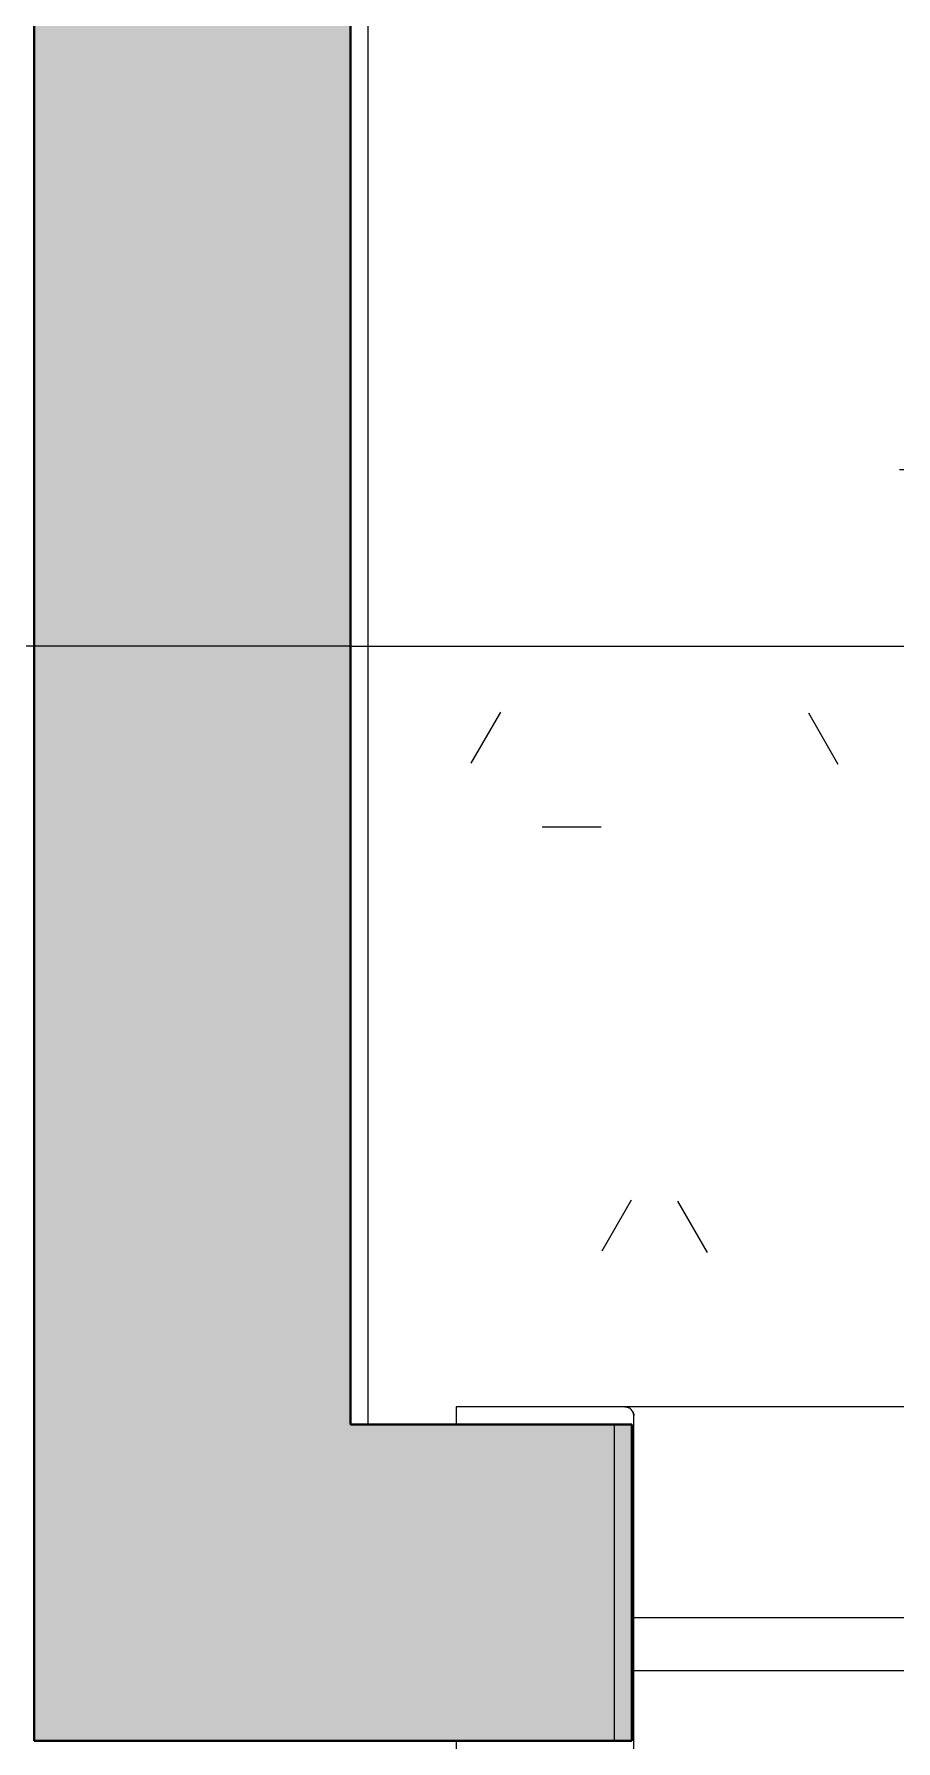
# Model space of a CAD drawing. Header units: millimetres. Extents: x -11245 to 24889, y -43080 to -3800.
# Drawn here: x -7245 to -6755, y -19320 to -18349 of the extents above; entities that cross this region are included whole.
import ezdxf

# ---------------------------------------------------------------- set-up
doc = ezdxf.new("R2010")
doc.units = ezdxf.units.MM
doc.linetypes.add('Projeção', pattern=[3.96875, 2.38125, -1.5875])
for name, color, linetype, lineweight in [('A-ANNO-NOTE', 131, 'Continuous', 9), ('A-GLAZ', 151, 'Continuous', 9), ('A-WALL', 113, 'Continuous', 18), ('A-WALL-PATT', 111, 'Continuous', 18), ('I-FURN', 30, 'Continuous', 9)]:
    doc.layers.add(name, color=color, linetype=linetype, lineweight=lineweight)
pattern_1 = [(0, (7064.62, 16759.65), (812.8, 203.2), [33.528, -576.072, 33.528, -576.072, -3251.2]), (0, (7064.62, 16759.65), (812.8, 203.2), [-1219.2, 33.528, -1185.672, 33.528, -576.072, -1422.4]), (0, (7064.62, 16759.65), (812.8, 203.2), [-3048, 33.528, -372.872, 33.528, -982.472]), (120, (7369.42, 16861.25), (-582.3764, 602.3054), [33.528, -576.072, 33.528, -3827.272]), (120, (7369.42, 16861.25), (-582.3764, 602.3054), [-643.128, -576.072, 33.528, -1185.672, -2032]), (120, (7369.42, 16861.25), (-582.3764, 602.3054), [-2438.4, 33.528, -576.072, 33.528, -1388.872]), (120, (7369.42, 16861.25), (-582.3764, 602.3054), [-3081.528, -372.872, 33.528, -982.472]), (240, (7471.02, 17267.65), (-230.4236, -805.5054), [33.528, -576.072, 33.528, -3827.272]), (240, (7471.02, 17267.65), (-230.4236, -805.5054), [-643.128, -576.072, 33.528, -1185.672, -2032]), (240, (7471.02, 17267.65), (-230.4236, -805.5054), [-2438.4, 33.528, -576.072, 33.528, -1388.872]), (240, (7471.02, 17267.65), (-230.4236, -805.5054), [-3081.528, -372.872, 33.528, -982.472])]

# ---------------------------------------------------------------- blocks, each defined once
blk = doc.blocks.new('CRT_JAN_Correr_Vidro e Madeira_2 Folhas - 100x100 cm-3976170-PONTOS HIDRÁULICOS TÉRREO')
at = {"layer": 'A-GLAZ', "lineweight": 18}
for p, q in [((-512.19, 100), (-608.19, 100)), ((-608.19, 100), (-608.19, 90)), ((-507.19, -95), (-507.19, 95)), ((-508.19, -20), (-508.19, -50)), ((16.81, -20), (-508.19, -20)), ((-508.19, -50), (16.81, -50)), ((-608.19, -90), (-608.19, -100))]:
    blk.add_line(p, q, dxfattribs=at)
at = {"layer": 'A-GLAZ'}
for p, q in [((495.81, 100), (-512.19, 100)), ((-518.19, -90), (-518.19, 90))]:
    blk.add_line(p, q, dxfattribs=at)
at = {"layer": 'A-GLAZ', "lineweight": 18}
blk.add_arc((-512.19, 95), 5, 360, 90, dxfattribs=at)
at = {"layer": 'A-GLAZ'}
for points, knots in [([(-512.19, 100), (-511.74, 100), (-511.1, 99.91), (-510.27, 99.63), (-509.88, 99.44), (-509.69, 99.33)], [0, 0, 0, 0, 0.1666667, 0.25, 0.3333333, 0.3333333, 0.3333333, 0.3333333]), ([(-507.86, 97.5), (-507.75, 97.31), (-507.56, 96.92), (-507.27, 96.09), (-507.19, 95.44), (-507.19, 95)], [0.6666667, 0.6666667, 0.6666667, 0.6666667, 0.75, 0.8333333, 1, 1, 1, 1])]:
    blk.add_open_spline(points, degree=3, knots=knots, dxfattribs=at)
blk = doc.blocks.new('BANCADA LAVANDERIA - BANCADA LAVANDERIA-4419173-PONTOS HIDRÁULICOS TÉRREO')
at = {"layer": 'I-FURN'}
h = blk.add_hatch(dxfattribs=at)
h.set_pattern_fill('FP_12', color=256, style=0, pattern_type=2)
h.set_pattern_definition(pattern_1)
h.paths.add_polyline_path([(0, -2380), (10, -2380), (10, -1229.47), (0, -1229.47), (0, -2190.91)])
h.paths.add_polyline_path([(5.09, -1174.47), (10, -1174.47), (10, -726.87), (0, -726.87), (0, -1174.47)])
h.paths.add_polyline_path([(2310, -900), (2320, -900), (2320, 0), (0, 0), (0, -671.87), (10, -671.87), (10, -10), (2310, -10), (2310, -662.11)])
h = blk.add_hatch(dxfattribs=at)
h.set_pattern_fill('FP_12', color=256, style=0, pattern_type=2)
h.set_pattern_definition(pattern_1)
h.paths.add_polyline_path([(10, -2380), (60, -2380), (60, -2370), (550, -2370), (550, -1500), (10, -1500), (10, -2370)])
at = {"layer": 'I-FURN', "color": 254}
blk.add_line((10, -2380), (10, -1229.47), dxfattribs=at)
blk = doc.blocks.new('CRT_ANO_Id pontos hidráulicos - CRT_ANO_Id pontos hidráulicos-4987374-PONTOS HIDRÁULICOS TÉRREO')
at = {"layer": 'A-ANNO-NOTE', "linetype": 'Projeção'}
blk.add_line((0, 0), (-5, 0), dxfattribs=at)
at = {"layer": 'A-ANNO-NOTE'}
blk.add_line((0, 0), (5, 0), dxfattribs=at)

msp = doc.modelspace()

# ---------------------------------------------------------------- hatches: boundary and pattern name
at = {"layer": 'A-WALL-PATT'}
h = msp.add_hatch(color=256, dxfattribs=at)
h.paths.add_polyline_path([(-7064.62, -19319.65), (-7064.62, -16279.65), (-7244.62, -16279.65), (-7244.62, -19319.65), (-7136.19, -19319.65)])
h.paths.add_polyline_path([(-7244.62, -14079.65), (-7064.62, -14079.65), (-7064.62, -12989.65), (-7244.62, -12989.65), (-7244.62, -14077.51)])
h.paths.add_polyline_path([(-7244.62, -8789.65), (-7064.62, -8789.65), (-7064.62, -8039.65), (-7244.62, -8039.65), (-7244.62, -8248.96)])
h.paths.add_polyline_path([(-7244.62, -5639.65), (-7064.62, -5639.65), (-7064.62, -5479.65), (-7244.62, -5479.65)])
h = msp.add_hatch(color=256, dxfattribs=at)
h.paths.add_polyline_path([(-7064.62, -19319.65), (-6904.62, -19319.65), (-6904.62, -19139.65), (-7064.62, -19139.65), (-7064.62, -19141.66)])
h.paths.add_polyline_path([(-5904.62, -19319.65), (-5654.62, -19319.65), (-5654.62, -19139.65), (-5904.62, -19139.65)])
h.paths.add_polyline_path([(-2564.62, -19319.65), (-2564.62, -19139.65), (-4834.62, -19139.65), (-4834.62, -19319.65), (-2812.19, -19319.65)])

# ---------------------------------------------------------------- linework, layer by layer
at = {"layer": 'A-WALL', "lineweight": 40}
for p, q in [((-7244.62, -16279.65), (-7244.62, -19319.65)), ((-7064.62, -19139.65), (-7064.62, -16759.65)), ((-6904.62, -19139.65), (-7064.62, -19139.65)), ((-6904.62, -19319.65), (-6904.62, -19139.65)), ((-7244.62, -19319.65), (-6904.62, -19319.65))]:
    msp.add_line(p, q, dxfattribs=at)

# ---------------------------------------------------------------- block references
at = {"layer": 'A-ANNO-NOTE', "xscale": 100, "yscale": 100, "zscale": 100}
msp.add_blockref('CRT_ANO_Id pontos hidráulicos - CRT_ANO_Id pontos hidráulicos-4987374-PONTOS HIDRÁULICOS TÉRREO', (-7064.62, -18697.05), dxfattribs=at)
at = {"layer": 'A-GLAZ'}
msp.add_blockref('CRT_JAN_Correr_Vidro e Madeira_2 Folhas - 100x100 cm-3976170-PONTOS HIDRÁULICOS TÉRREO', (-6396.43, -19229.65), dxfattribs=at)
at = {"layer": 'I-FURN', "color": 254}
msp.add_blockref('BANCADA LAVANDERIA - BANCADA LAVANDERIA-4419173-PONTOS HIDRÁULICOS TÉRREO', (-7064.62, -16759.65), dxfattribs=at)

doc.saveas('drawing.dxf')
